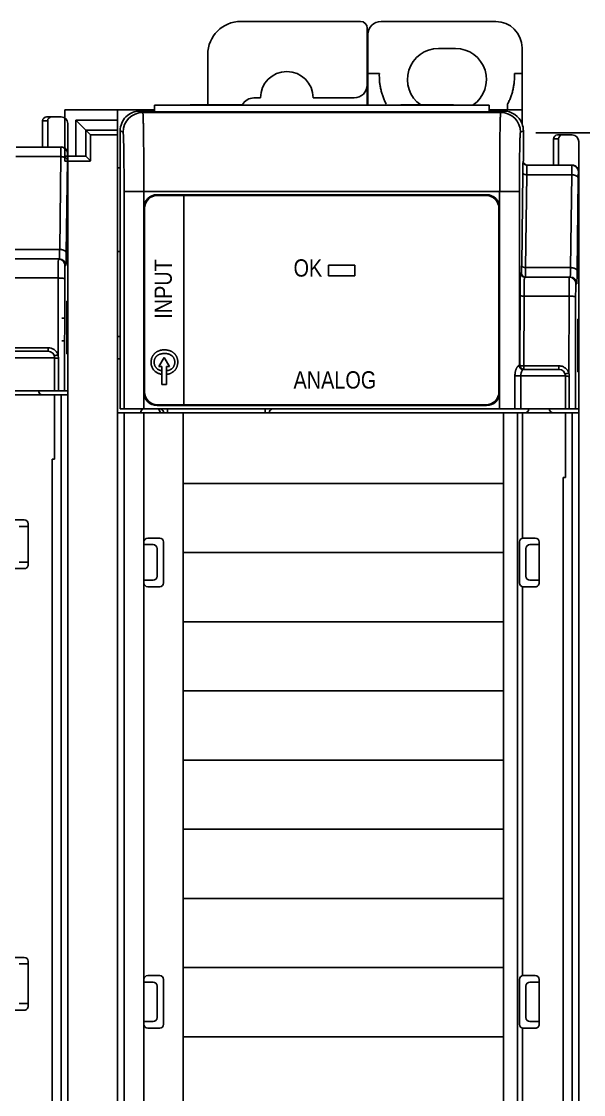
# Model space of a CAD drawing. Header units: inches. Extents: x -38 to 199, y -310 to 64.
# Drawn here: x 169.789 to 171.469, y 56.897 to 60.103 of the extents above; entities that cross this region are included whole.
import ezdxf

# ---------------------------------------------------------------- set-up
doc = ezdxf.new("R2010")
doc.units = ezdxf.units.IN
doc.header["$MEASUREMENT"] = 0
doc.layers.add('off-wire', color=6, linetype='Continuous')
doc.layers.add('PLC', color=7, linetype='Continuous')
doc.styles.get("Standard").update_dxf_attribs({"font": 'arial.ttf'})

# ---------------------------------------------------------------- blocks, each defined once
blk = doc.blocks.new('AI4')
at = {"layer": 'PLC', "linetype": 'Continuous'}
for p, q in [((216.0524, -47.7662), (216.0524, -47.8443)), ((216.0674, -47.7662), (216.0524, -47.7662)), ((216.1079, -47.7544), (216.0642, -47.7544)), ((216.0674, -47.8443), (216.0674, -47.7662)), ((216.1276, -52.2296), (216.1276, -47.774)), ((215.9734, -47.8447), (216.1072, -47.8447)), ((216.1079, -47.8443), (216.1072, -47.8447)), ((216.1276, -47.8522), (216.1236, -47.8522)), ((216.1276, -47.864), (216.1269, -47.8643)), ((216.1066, -47.8731), (215.9723, -47.8731)), ((216.1066, -47.8731), (216.1033, -48.1505)), ((216.123, -48.1616), (216.1263, -47.8842)), ((215.969, -48.1505), (216.1033, -48.1505)), ((215.9657, -48.179), (216.1021, -48.179)), ((216.0995, -48.179), (216.0993, -48.1817)), ((216.1217, -48.1987), (216.1192, -48.1987)), ((216.1217, -48.1987), (216.1221, -48.1962)), ((215.9644, -48.2358), (216.0987, -48.2358)), ((216.0987, -48.2358), (216.0983, -48.4652)), ((216.1178, -48.5727), (216.1184, -48.2383)), ((216.1248, -48.305), (216.1248, -48.4624)), ((216.1248, -48.305), (216.1262, -48.305)), ((216.1262, -48.4624), (216.1262, -48.305)), ((216.0882, -48.4742), (215.937, -48.4742)), ((216.0685, -48.4546), (215.9609, -48.4546)), ((215.9639, -48.4441), (216.0685, -48.4441)), ((216.0685, -48.4546), (216.0685, -48.4441)), ((216.0882, -48.5727), (216.0882, -48.4742)), ((216.1262, -48.4624), (216.1248, -48.4624)), ((216.0993, -48.5727), (216.0994, -48.4755)), ((214.7496, -48.5845), (216.1276, -48.5845)), ((214.7575, -48.5727), (216.1276, -48.5727)), ((216.0882, -48.5845), (216.0882, -48.7774)), ((216.1079, -52.1514), (216.1079, -48.5845)), ((216.0811, -48.7774), (216.0811, -51.99)), ((216.0811, -48.7774), (216.0882, -48.7774)), ((215.9622, -48.9585), (215.9976, -48.9585)), ((216.0095, -48.9782), (215.9819, -48.9782)), ((216.0095, -49.0924), (216.0095, -48.9703)), ((215.9976, -49.1042), (215.9622, -49.1042)), ((215.9819, -49.0845), (216.0095, -49.0845)), ((215.9622, -50.2656), (215.9976, -50.2656)), ((216.0095, -50.2853), (215.9819, -50.2853)), ((216.0095, -50.4113), (216.0095, -50.2774)), ((215.9976, -50.4231), (215.9622, -50.4231)), ((216.0095, -50.4034), (215.9819, -50.4034))]:
    blk.add_line(p, q, dxfattribs=at)
for centre, radius, start, end in [((216.0642, -47.7662), 0.0118, 90, 180), ((216.1079, -47.774), 0.0197, 0, 90), ((216.1072, -47.8644), 0.0197, 0.0071, 89.9856), ((216.0995, -48.1987), 0.0197, 0.0014, 89.9226), ((216.1021, -48.1987), 0.0197, 359.9955, 89.9954), ((216.0685, -48.4742), 0.0197, 0, 90), ((216.0689, -48.4757), 0.0312, 19.6677, 37.4136), ((216.0518, -48.5727), 0.0118, 180, 247.5), ((215.9976, -48.9703), 0.0118, 0, 90), ((215.9976, -49.0924), 0.0118, 270, 0.006), ((215.9976, -50.2774), 0.0118, 0, 90), ((215.9976, -50.4113), 0.0118, 270, 0.006)]:
    blk.add_arc(centre, radius, start, end, dxfattribs=at)
for centre, major_axis, ratio, start_param, end_param in [((216.0792, -47.7662), (0.0118, 0), 0.999848, 7.853982, 9.424778), ((216.1079, -47.864), (-0.0176, -0.0088), 0.99981, 3.32181, 4.248696), ((216.1079, -47.864), (0.0176, 0.0088), 0.99981, -0.463541, 0.180217)]:
    blk.add_ellipse(centre, major_axis=major_axis, ratio=ratio, start_param=start_param, end_param=end_param, dxfattribs=at)
for points, knots in [([(216.1072, -47.8447), (216.1072, -47.8447), (216.1072, -47.8447), (216.1072, -47.8447), (216.1072, -47.8448), (216.1071, -47.845), (216.1071, -47.8452), (216.1071, -47.8455), (216.1071, -47.8458), (216.1071, -47.8462), (216.107, -47.8469), (216.107, -47.8478), (216.1069, -47.8491), (216.1069, -47.8507), (216.1069, -47.8524), (216.1068, -47.8544), (216.1068, -47.8565), (216.1067, -47.8589), (216.1067, -47.8623), (216.1066, -47.8671), (216.1066, -47.871), (216.1066, -47.8731)], [0, 0, 0, 0, 0.000701, 0.001864, 0.00569, 0.011556, 0.019469, 0.029423, 0.041411, 0.055422, 0.071446, 0.109492, 0.155456, 0.209169, 0.270416, 0.338981, 0.414648, 0.497199, 0.586333, 0.782622, 1, 1, 1, 1]), ([(216.1263, -47.8842), (216.1263, -47.8827), (216.1263, -47.88), (216.1264, -47.8761), (216.1264, -47.8732), (216.1265, -47.8711), (216.1265, -47.8697), (216.1266, -47.8685), (216.1266, -47.8675), (216.1267, -47.8666), (216.1267, -47.8658), (216.1267, -47.8653), (216.1268, -47.8649), (216.1268, -47.8647), (216.1268, -47.8646), (216.1268, -47.8645), (216.1269, -47.8644), (216.1269, -47.8644), (216.1269, -47.8643)], [0, 0, 0, 0, 0.217235, 0.4134, 0.584986, 0.660615, 0.729149, 0.790373, 0.844073, 0.890034, 0.928091, 0.958156, 0.970167, 0.980153, 0.98811, 0.994038, 0.99796, 1, 1, 1, 1]), ([(216.1263, -47.8842), (216.1262, -47.8834), (216.1259, -47.8819), (216.1247, -47.8798), (216.1228, -47.8779), (216.1203, -47.8763), (216.1174, -47.8749), (216.114, -47.8739), (216.1104, -47.8733), (216.1078, -47.8731), (216.1066, -47.8731)], [0, 0, 0, 0, 0.088915, 0.18538, 0.293295, 0.414254, 0.547907, 0.692338, 0.844576, 1, 1, 1, 1]), ([(216.1033, -48.1505), (216.1032, -48.1526), (216.1032, -48.1566), (216.1031, -48.1622), (216.1029, -48.1664), (216.1028, -48.1694), (216.1028, -48.1714), (216.1027, -48.1731), (216.1026, -48.1746), (216.1025, -48.1759), (216.1024, -48.177), (216.1023, -48.1778), (216.1023, -48.1784), (216.1022, -48.1787), (216.1022, -48.1788), (216.1021, -48.1789), (216.1021, -48.179), (216.1021, -48.179)], [0, 0, 0, 0, 0.218845, 0.416237, 0.588588, 0.664406, 0.732996, 0.794142, 0.847625, 0.893229, 0.930792, 0.96023, 0.981482, 0.989034, 0.994554, 0.998103, 1, 1, 1, 1]), ([(216.1033, -48.1505), (216.1045, -48.1505), (216.1071, -48.1507), (216.1107, -48.1513), (216.1141, -48.1523), (216.117, -48.1537), (216.1195, -48.1554), (216.1214, -48.1573), (216.1226, -48.1594), (216.1229, -48.1609), (216.123, -48.1616)], [0, 0, 0, 0, 0.155389, 0.307521, 0.451858, 0.585485, 0.70651, 0.814522, 0.91106, 1, 1, 1, 1]), ([(216.0993, -48.1817), (216.0993, -48.1828), (216.0992, -48.1854), (216.0991, -48.1899), (216.099, -48.1955), (216.0989, -48.205), (216.0988, -48.2185), (216.0988, -48.2298), (216.0987, -48.2358)], [0, 0, 0, 0, 0.061297, 0.145256, 0.250208, 0.373862, 0.666877, 1, 1, 1, 1]), ([(216.1221, -48.1962), (216.1221, -48.1954), (216.1222, -48.1937), (216.1224, -48.1895), (216.1226, -48.1827), (216.1228, -48.1729), (216.1229, -48.1656), (216.123, -48.1616)], [0, 0, 0, 0, 0.063849, 0.146892, 0.367675, 0.655358, 1, 1, 1, 1]), ([(216.1184, -48.2383), (216.1184, -48.2356), (216.1185, -48.2304), (216.1185, -48.2241), (216.1186, -48.2193), (216.1186, -48.216), (216.1186, -48.2129), (216.1187, -48.2101), (216.1187, -48.2075), (216.1188, -48.2053), (216.1189, -48.2036), (216.1189, -48.2024), (216.1189, -48.2016), (216.119, -48.2009), (216.119, -48.2003), (216.119, -48.1998), (216.1191, -48.1994), (216.1191, -48.1991), (216.1191, -48.1989), (216.1192, -48.1987), (216.1192, -48.1987), (216.1192, -48.1987), (216.1192, -48.1987)], [0, 0, 0, 0, 0.200964, 0.391456, 0.480407, 0.564172, 0.642148, 0.71373, 0.778337, 0.835483, 0.88471, 0.906212, 0.925562, 0.942713, 0.957644, 0.970337, 0.980778, 0.98895, 0.994846, 0.998471, 0.999462, 1, 1, 1, 1]), ([(216.0987, -48.2358), (216.1, -48.2358), (216.1025, -48.2358), (216.1061, -48.236), (216.1094, -48.2362), (216.112, -48.2364), (216.1138, -48.2367), (216.1149, -48.2369), (216.1159, -48.2371), (216.1168, -48.2373), (216.1175, -48.2375), (216.1179, -48.2377), (216.1182, -48.2379), (216.1183, -48.238), (216.1184, -48.2382), (216.1184, -48.2383)], [0, 0, 0, 0, 0.188607, 0.370965, 0.539304, 0.687679, 0.752718, 0.810928, 0.861828, 0.90497, 0.940046, 0.967092, 0.977728, 0.986584, 1, 1, 1, 1]), ([(216.0685, -48.4441), (216.0693, -48.4441), (216.0724, -48.4442), (216.0755, -48.4448), (216.0777, -48.4455)], [0, 0, 0, 0, 0.249748, 1, 1, 1, 1]), ([(216.0777, -48.4455), (216.0808, -48.4465), (216.0868, -48.4495), (216.0917, -48.4542), (216.0937, -48.4568)], [0, 0, 0, 0, 0.500394, 1, 1, 1, 1]), ([(216.0881, -48.468), (216.088, -48.468), (216.0877, -48.468), (216.0875, -48.468), (216.0873, -48.4679), (216.0872, -48.4679), (216.0871, -48.4678), (216.0871, -48.4678)], [0, 0, 0, 0, 0.385053, 0.67504, 0.785307, 0.873936, 1, 1, 1, 1]), ([(216.0983, -48.4652), (216.0972, -48.4656), (216.0952, -48.4662), (216.0924, -48.4671), (216.0903, -48.4676), (216.0889, -48.4679), (216.0884, -48.4679), (216.0881, -48.468)], [0, 0, 0, 0, 0.313968, 0.601148, 0.835606, 0.927491, 1, 1, 1, 1]), ([(216.0994, -48.4755), (216.0986, -48.4755), (216.0972, -48.4755), (216.0951, -48.4754), (216.0932, -48.4753), (216.0917, -48.4752), (216.0907, -48.475), (216.0901, -48.4749), (216.0895, -48.4748), (216.0891, -48.4747), (216.0887, -48.4746), (216.0885, -48.4745), (216.0883, -48.4744), (216.0882, -48.4744), (216.0882, -48.4743), (216.0882, -48.4742)], [0, 0, 0, 0, 0.19336, 0.379257, 0.549755, 0.698289, 0.762886, 0.820315, 0.87006, 0.91179, 0.945362, 0.970767, 0.980507, 0.988421, 1, 1, 1, 1]), ([(216.0994, -48.4755), (216.0994, -48.4747), (216.0993, -48.4712), (216.0988, -48.4678), (216.0983, -48.4652)], [0, 0, 0, 0, 0.250127, 1, 1, 1, 1])]:
    blk.add_open_spline(points, degree=3, knots=knots, dxfattribs=at)
blk = doc.blocks.new('ai_red')
at = {"layer": 'PLC', "color": 1, "linetype": 'Continuous'}
for p, q in [((73.4879, -179.3444), (73.8462, -179.3444)), ((73.9072, -179.3444), (74.2498, -179.3444)), ((73.8659, -179.593), (73.8659, -179.364)), ((73.8679, -179.593), (73.8679, -179.3837)), ((74.0785, -179.4251), (74.1297, -179.4251)), ((74.3285, -179.6499), (74.3285, -179.4231)), ((73.3895, -179.4428), (73.3895, -179.593)), ((73.9022, -179.4999), (73.8679, -179.4999)), ((74.3285, -179.4999), (74.3059, -179.4999)), ((73.2301, -179.5944), (73.2301, -179.6142)), ((73.2301, -179.5944), (74.2301, -179.5944)), ((73.3364, -179.593), (73.4938, -179.593)), ((73.547, -179.5727), (73.5273, -179.5727)), ((73.8265, -179.5727), (73.7045, -179.5727)), ((73.9663, -179.593), (74.1238, -179.593)), ((74.2301, -179.6142), (74.2301, -179.5944)), ((74.2852, -179.5919), (74.2852, -179.6081)), ((72.9623, -179.7617), (72.9623, -179.6081)), ((72.9623, -179.6081), (73.2301, -179.6081)), ((73.1198, -179.6081), (73.1198, -184.2026)), ((73.1955, -179.6164), (73.1868, -179.6121)), ((73.2301, -179.6121), (73.1868, -179.6121)), ((73.1955, -179.6164), (74.2647, -179.6164)), ((73.2301, -179.6142), (74.2301, -179.6142)), ((74.3285, -179.6081), (74.2301, -179.6081)), ((74.2734, -179.6121), (74.2301, -179.6121)), ((74.2734, -179.6121), (74.2647, -179.6164)), ((72.9955, -179.6393), (72.9955, -179.7466)), ((72.9955, -179.6393), (73.0391, -179.6829)), ((73.1198, -179.6393), (72.9955, -179.6393)), ((73.0255, -179.7471), (73.0255, -179.6694)), ((73.1198, -179.6694), (73.0255, -179.6694)), ((73.0391, -179.6829), (73.0391, -179.7607)), ((73.1198, -179.6829), (73.0391, -179.6829)), ((73.1277, -180.5018), (73.1277, -179.6711)), ((73.1277, -179.6711), (73.1364, -179.6755)), ((73.1979, -179.706), (73.1978, -179.698)), ((74.3237, -179.6755), (74.3324, -179.6711)), ((74.3324, -179.6711), (74.3324, -179.7617)), ((74.4226, -179.6953), (74.4226, -179.7735)), ((74.4376, -179.6953), (74.4226, -179.6953)), ((74.4781, -179.6835), (74.4344, -179.6835)), ((74.4376, -179.7735), (74.4376, -179.6953)), ((74.2624, -179.6981), (74.2623, -179.706)), ((74.4978, -184.1587), (74.4978, -179.7032)), ((72.9955, -179.7466), (72.9623, -179.7466)), ((73.0391, -179.7617), (72.9623, -179.7617)), ((72.9955, -179.7466), (73.0255, -179.7471)), ((73.0255, -179.7471), (73.0391, -179.7607)), ((73.1982, -179.7518), (73.1982, -179.7507)), ((73.1984, -179.7809), (73.1982, -179.7518)), ((74.262, -179.7375), (74.2619, -179.7507)), ((74.3324, -179.7617), (74.3318, -179.762)), ((73.1277, -179.7814), (73.1198, -179.7814)), ((74.3436, -179.7738), (74.4774, -179.7738)), ((74.4781, -179.7735), (74.4774, -179.7738)), ((74.4978, -179.7814), (74.4938, -179.7814)), ((74.4978, -179.7932), (74.4971, -179.7935)), ((74.3307, -179.7956), (74.3274, -180.073)), ((74.3392, -180.0797), (74.3425, -179.8023)), ((74.4768, -179.8023), (74.3425, -179.8023)), ((74.4768, -179.8023), (74.4735, -180.0797)), ((74.4932, -180.0908), (74.4965, -179.8133)), ((73.1395, -180.5018), (73.1395, -179.8526)), ((74.3207, -179.8526), (73.1395, -179.8526)), ((73.1985, -179.8526), (73.1985, -180.5018)), ((74.2616, -180.5018), (74.2616, -179.8526)), ((74.3207, -179.8526), (74.3207, -180.3719)), ((74.2222, -179.8621), (73.2379, -179.8621)), ((73.2399, -179.864), (74.2202, -179.864)), ((73.2005, -180.4506), (73.2005, -179.9034)), ((74.2596, -179.9034), (74.2596, -180.4506)), ((73.1277, -180.0314), (73.1198, -180.0314)), ((73.7498, -180.0727), (73.7498, -180.1042)), ((73.8285, -180.0727), (73.7498, -180.0727)), ((73.8285, -180.1042), (73.8285, -180.0727)), ((74.3392, -180.0797), (74.4735, -180.0797)), ((73.7498, -180.1042), (73.8285, -180.1042)), ((74.3241, -180.0963), (74.3266, -180.0963)), ((74.3359, -180.1081), (74.4723, -180.1081)), ((74.3384, -180.1081), (74.3387, -180.1047)), ((74.3387, -180.1047), (74.339, -180.0949)), ((74.4697, -180.1081), (74.4695, -180.1108)), ((74.492, -180.1278), (74.4894, -180.1278)), ((74.492, -180.1278), (74.4923, -180.1253)), ((74.3228, -180.1635), (74.3223, -180.3719)), ((74.3346, -180.165), (74.3341, -180.3732)), ((74.3346, -180.165), (74.469, -180.165)), ((74.469, -180.165), (74.4685, -180.3944)), ((74.488, -180.5018), (74.4886, -180.1674)), ((74.495, -180.2341), (74.495, -180.3916)), ((74.495, -180.2341), (74.4964, -180.2341)), ((74.4964, -180.3916), (74.4964, -180.2341)), ((73.1198, -180.2853), (73.1277, -180.2853)), ((73.1277, -180.3522), (73.1198, -180.3522)), ((73.2592, -180.3479), (73.2435, -180.3751)), ((73.2748, -180.3751), (73.2592, -180.3479)), ((73.2525, -180.3751), (73.2435, -180.3751)), ((73.2525, -180.4292), (73.2525, -180.3751)), ((73.2525, -180.3877), (73.2525, -180.3877)), ((73.2525, -180.3986), (73.2525, -180.3986)), ((73.2748, -180.3751), (73.2658, -180.3751)), ((73.2658, -180.3751), (73.2658, -180.4292)), ((73.2658, -180.388), (73.2658, -180.388)), ((73.2658, -180.3989), (73.2658, -180.3989)), ((74.3195, -180.3719), (74.3223, -180.3719)), ((74.3311, -180.3837), (74.3292, -180.3866)), ((74.4387, -180.3837), (74.3311, -180.3837)), ((74.3341, -180.3837), (74.3341, -180.3732)), ((74.3341, -180.3732), (74.4387, -180.3732)), ((74.4387, -180.3837), (74.4387, -180.3732)), ((74.4964, -180.3916), (74.495, -180.3916)), ((73.2658, -180.4292), (73.2525, -180.4292)), ((74.3072, -180.4034), (74.3072, -180.5018)), ((74.4584, -180.4034), (74.3072, -180.4034)), ((74.3246, -180.5018), (74.3246, -180.4034)), ((74.4584, -180.5018), (74.4584, -180.4034)), ((74.4695, -180.5018), (74.4696, -180.4047)), ((73.2379, -180.492), (74.2222, -180.492)), ((74.2202, -180.49), (73.2399, -180.49)), ((73.1198, -180.5136), (74.4978, -180.5136)), ((73.1277, -180.5018), (74.4978, -180.5018)), ((73.1395, -184.2226), (73.1395, -180.5136)), ((73.1986, -180.5136), (73.1986, -184.2316)), ((73.2694, -180.5018), (73.2694, -180.5136)), ((73.5608, -180.5136), (73.5608, -180.5018)), ((74.2734, -183.9979), (74.2734, -180.5136)), ((74.3146, -180.5136), (74.3146, -183.9979)), ((74.3302, -180.8879), (74.3302, -180.5136)), ((74.4584, -180.5136), (74.4584, -180.7066)), ((74.4781, -184.0806), (74.4781, -180.5136)), ((74.4513, -180.7066), (74.4513, -183.9192)), ((74.4513, -180.7066), (74.4584, -180.7066)), ((73.1986, -180.9073), (73.2261, -180.9073)), ((73.2458, -180.8877), (73.2104, -180.8877)), ((73.2576, -181.0215), (73.2576, -180.8995)), ((74.3206, -180.8995), (74.3206, -181.0215)), ((74.3324, -180.8877), (74.3679, -180.8877)), ((74.3797, -180.9073), (74.3521, -180.9073)), ((74.3797, -181.0215), (74.3797, -180.8995)), ((73.2379, -181.0018), (73.2379, -180.9192)), ((74.3403, -181.0018), (74.3403, -180.9192)), ((73.1986, -181.0136), (73.2261, -181.0136)), ((73.2104, -181.0333), (73.2458, -181.0333)), ((74.3302, -182.195), (74.3302, -181.0331)), ((74.3679, -181.0333), (74.3324, -181.0333)), ((74.3521, -181.0136), (74.3797, -181.0136)), ((73.2458, -182.1947), (73.2104, -182.1947)), ((74.3324, -182.1947), (74.3679, -182.1947)), ((73.1986, -182.2144), (73.2261, -182.2144)), ((73.2379, -182.3207), (73.2379, -182.2262)), ((73.2576, -182.3404), (73.2576, -182.2066)), ((74.3206, -182.2066), (74.3206, -182.3404)), ((74.3403, -182.3207), (74.3403, -182.2262)), ((74.3797, -182.2144), (74.3521, -182.2144)), ((74.3797, -182.3404), (74.3797, -182.2066)), ((73.2261, -182.3325), (73.1986, -182.3325)), ((73.2104, -182.3522), (73.2458, -182.3522)), ((74.3302, -183.5138), (74.3302, -182.352)), ((74.3679, -182.3522), (74.3324, -182.3522)), ((74.3797, -182.3325), (74.3521, -182.3325))]:
    blk.add_line(p, q, dxfattribs=at)
at = {"layer": 'PLC', "color": 1}
for p, q in [((73.3183, -180.492), (73.3183, -179.8621)), ((73.3163, -180.7243), (74.2734, -180.7243)), ((73.3163, -180.931), (74.2734, -180.931)), ((73.3163, -181.1377), (74.2734, -181.1377)), ((73.3163, -181.3444), (74.2734, -181.3444)), ((73.3163, -181.551), (74.2734, -181.551)), ((73.3163, -181.7577), (74.2734, -181.7577)), ((73.3163, -181.9644), (74.2734, -181.9644)), ((73.3163, -182.1711), (74.2734, -182.1711)), ((73.3163, -182.3778), (74.2734, -182.3778))]:
    blk.add_line(p, q, dxfattribs=at)
blk.add_lwpolyline([(73.1395, -180.5136), (73.3163, -180.5136), (73.3163, -184.2381), (73.1395, -184.2381)], close=True, dxfattribs=at)
at = {"layer": 'PLC', "color": 1, "linetype": 'Continuous'}
for centre, radius, start, end in [((73.4879, -179.4428), 0.0984, 90, 180), ((73.8462, -179.364), 0.0197, 0, 90), ((73.9072, -179.3837), 0.0394, 90, 180), ((74.2498, -179.4231), 0.0787, 0, 90), ((74.0785, -179.5176), 0.0925, 90, 235.1773), ((74.1297, -179.5176), 0.0925, 304.8225, 90), ((73.6257, -179.5727), 0.0787, 0, 180), ((73.8265, -179.5333), 0.0394, 270, 0), ((73.5273, -179.6121), 0.0394, 90, 150.7507), ((73.1868, -179.6711), 0.059, 89.9941, 179.9963), ((73.1955, -179.6755), 0.0591, 90.0133, 179.9941), ((74.2647, -179.6755), 0.0591, 0.0052, 89.9864), ((74.4344, -179.6953), 0.0118, 90, 180), ((74.4781, -179.7032), 0.0197, 0, 90), ((61.8349, -179.8215), 11.3635, 0.35718, 0.58221), ((84.343, -179.8103), 10.0813, 179.40757, 179.58624), ((90.8019, -179.8514), 16.5402, 179.65114, 180.00432), ((74.3436, -179.762), 0.0118, 180.0076, 269.9859), ((55.8906, -179.8527), 17.3079, 0.00012, 0.23749), ((74.4774, -179.7935), 0.0197, 0.0071, 89.9856), ((73.2379, -179.9014), 0.0394, 90, 180.2046), ((73.2399, -179.9034), 0.0394, 90, 180), ((74.2202, -179.9034), 0.0394, 0, 90), ((74.2222, -179.9014), 0.0394, 359.7572, 90), ((72.751, -180.0657), 1.5883, 358.9453, 359.4943), ((74.3359, -180.0963), 0.0118, 179.9963, 269.9952), ((74.3384, -180.0963), 0.0118, 180.0785, 269.9991), ((74.4697, -180.1278), 0.0197, 0.0014, 89.9226), ((74.4723, -180.1278), 0.0197, 359.9955, 89.9954), ((74.3325, -180.372), 0.0117, 179.9923, 269.9793), ((74.3341, -180.3719), 0.0118, 179.9993, 269.9977), ((74.4387, -180.4034), 0.0197, 0, 90), ((74.4391, -180.4049), 0.0312, 19.6677, 37.4136), ((73.2379, -180.4526), 0.0394, 179.7697, 270), ((73.2399, -180.4506), 0.0394, 180, 270), ((74.2202, -180.4506), 0.0394, 270, 360), ((74.2222, -180.4526), 0.0394, 270, 0.2819), ((73.2183, -180.5203), 0.0303, 141.8481, 167.3196), ((73.2183, -180.5203), 0.0303, 12.6804, 38.1519), ((73.2458, -180.5136), 0.0118, 0, 67.5), ((73.5844, -180.5136), 0.0118, 90, 180), ((74.3373, -180.5018), 0.0118, 270, 0), ((74.422, -180.5018), 0.0118, 180, 247.5), ((73.2104, -180.8995), 0.0118, 90, 179.9898), ((73.2261, -180.9192), 0.0118, 0, 90), ((73.2458, -180.8995), 0.0118, 0, 90), ((74.3324, -180.8995), 0.0118, 90, 180), ((74.3521, -180.9192), 0.0118, 90, 180), ((74.3679, -180.8995), 0.0118, 0, 90), ((73.2261, -181.0018), 0.0118, 270, 360), ((74.3521, -181.0018), 0.0118, 180, 270), ((73.2104, -181.0215), 0.0118, 180.0095, 270), ((73.2458, -181.0215), 0.0118, 270, 360), ((74.3324, -181.0215), 0.0118, 180, 270), ((74.3679, -181.0215), 0.0118, 270, 0.006), ((73.2104, -182.2066), 0.0118, 90, 179.9886), ((73.2458, -182.2066), 0.0118, 0, 90), ((74.3324, -182.2066), 0.0118, 90, 180), ((74.3679, -182.2066), 0.0118, 0, 90), ((73.2261, -182.2262), 0.0118, 0, 90), ((74.3521, -182.2262), 0.0118, 90, 180), ((73.2261, -182.3207), 0.0118, 270, 360), ((74.3521, -182.3207), 0.0118, 180, 270), ((73.2104, -182.3404), 0.0118, 180.0095, 270), ((73.2458, -182.3404), 0.0118, 270, 360), ((74.3324, -182.3404), 0.0118, 180, 270), ((74.3679, -182.3404), 0.0118, 270, 0.006)]:
    blk.add_arc(centre, radius, start, end, dxfattribs=at)
for centre, major_axis, ratio, start_param, end_param in [((74.2734, -179.6711), (0.0528, 0.0264), 0.99981, -0.096361, 1.107103), ((74.2734, -179.6711), (-0.0528, -0.0264), 0.99981, 2.678052, 3.045231), ((74.4494, -179.6953), (0.0118, 0), 0.999848, 7.853982, 9.424778), ((74.3442, -179.7617), (0.0106, 0.0053), 0.99981, 2.678052, 4.248696), ((74.4781, -179.7932), (-0.0176, -0.0088), 0.99981, 3.32181, 4.248696), ((74.4781, -179.7932), (0.0176, 0.0088), 0.99981, -0.463541, 0.180217)]:
    blk.add_ellipse(centre, major_axis=major_axis, ratio=ratio, start_param=start_param, end_param=end_param, dxfattribs=at)
for points, knots in [([(73.923, -179.5919), (73.9211, -179.5883), (73.9176, -179.581), (73.9131, -179.5698), (73.9094, -179.5584), (73.9064, -179.5468), (73.9041, -179.5352), (73.9022, -179.5195), (73.9019, -179.5077), (73.9022, -179.4999)], [0, 0, 0, 0, 0.127708, 0.254328, 0.380026, 0.504912, 0.629177, 0.753048, 1, 1, 1, 1]), ([(74.3059, -179.4999), (74.3063, -179.5077), (74.306, -179.5195), (74.304, -179.5352), (74.3018, -179.5468), (74.2988, -179.5584), (74.295, -179.5698), (74.2905, -179.581), (74.287, -179.5883), (74.2851, -179.5919)], [0, 0, 0, 0, 0.246944, 0.370809, 0.495073, 0.619962, 0.745664, 0.872289, 1, 1, 1, 1]), ([(73.1978, -179.698), (73.1977, -179.692), (73.1976, -179.6832), (73.1974, -179.6719), (73.1973, -179.6641), (73.1972, -179.6568), (73.197, -179.6501), (73.1969, -179.644), (73.1967, -179.6384), (73.1966, -179.6335), (73.1964, -179.6291), (73.1963, -179.6259), (73.1962, -179.6237), (73.1961, -179.6222), (73.196, -179.6209), (73.1959, -179.6198), (73.1959, -179.6188), (73.1958, -179.618), (73.1957, -179.6174), (73.1956, -179.617), (73.1956, -179.6167), (73.1955, -179.6166), (73.1955, -179.6165), (73.1955, -179.6164), (73.1955, -179.6164)], [0, 0, 0, 0, 0.220848, 0.32252, 0.417952, 0.506883, 0.589081, 0.664312, 0.732348, 0.792993, 0.846102, 0.891528, 0.911317, 0.929132, 0.944961, 0.958798, 0.970639, 0.98048, 0.988319, 0.994158, 0.996333, 0.998017, 0.999226, 1, 1, 1, 1]), ([(74.2647, -179.6164), (74.2647, -179.6164), (74.2646, -179.6165), (74.2646, -179.6166), (74.2645, -179.6167), (74.2645, -179.617), (74.2644, -179.6174), (74.2643, -179.618), (74.2643, -179.6188), (74.2642, -179.6198), (74.2641, -179.6209), (74.264, -179.6222), (74.2639, -179.6237), (74.2638, -179.6259), (74.2637, -179.6291), (74.2635, -179.6335), (74.2634, -179.6384), (74.2633, -179.644), (74.2631, -179.6501), (74.263, -179.6568), (74.2628, -179.6641), (74.2627, -179.6719), (74.2625, -179.6833), (74.2624, -179.6921), (74.2624, -179.6981)], [0, 0, 0, 0, 0.000774, 0.001982, 0.003667, 0.005842, 0.011681, 0.01952, 0.029361, 0.041202, 0.05504, 0.070869, 0.088685, 0.108474, 0.153902, 0.207012, 0.267659, 0.335696, 0.410928, 0.493126, 0.582057, 0.677489, 0.779159, 1, 1, 1, 1]), ([(73.1395, -179.8526), (73.1395, -179.8412), (73.1394, -179.8241), (73.1393, -179.8016), (73.1392, -179.7854), (73.1391, -179.7698), (73.139, -179.755), (73.1388, -179.7411), (73.1386, -179.7283), (73.1384, -179.7167), (73.1382, -179.7078), (73.138, -179.7013), (73.1379, -179.697), (73.1377, -179.6931), (73.1376, -179.6895), (73.1375, -179.6864), (73.1373, -179.6836), (73.1372, -179.6812), (73.137, -179.6795), (73.1369, -179.6783), (73.1369, -179.6776), (73.1368, -179.677), (73.1367, -179.6765), (73.1366, -179.6761), (73.1366, -179.6758), (73.1365, -179.6756), (73.1364, -179.6755), (73.1364, -179.6755)], [0, 0, 0, 0, 0.193908, 0.288591, 0.380476, 0.468739, 0.552559, 0.631129, 0.703673, 0.769515, 0.828011, 0.854337, 0.878635, 0.900844, 0.920908, 0.938786, 0.954437, 0.967819, 0.978896, 0.983563, 0.987646, 0.991145, 0.994061, 0.996393, 0.998147, 0.999334, 1, 1, 1, 1]), ([(74.3237, -179.6755), (74.3237, -179.6755), (74.3236, -179.6756), (74.3236, -179.6758), (74.3235, -179.6761), (74.3234, -179.6765), (74.3233, -179.677), (74.3233, -179.6776), (74.3232, -179.6783), (74.3231, -179.6795), (74.323, -179.6812), (74.3228, -179.6836), (74.3227, -179.6864), (74.3225, -179.6895), (74.3224, -179.6931), (74.3223, -179.697), (74.3221, -179.7013), (74.322, -179.7078), (74.3218, -179.7167), (74.3215, -179.7283), (74.3213, -179.7411), (74.3212, -179.755), (74.321, -179.7698), (74.3209, -179.7854), (74.3208, -179.8016), (74.3207, -179.8241), (74.3207, -179.8412), (74.3207, -179.8526)], [0, 0, 0, 0, 0.000666, 0.001851, 0.003603, 0.005934, 0.008847, 0.012344, 0.016425, 0.02109, 0.032166, 0.04555, 0.061205, 0.079087, 0.099156, 0.121367, 0.145665, 0.17199, 0.230484, 0.296325, 0.368871, 0.447444, 0.531269, 0.619531, 0.711414, 0.806094, 1, 1, 1, 1]), ([(74.3307, -179.7956), (74.3307, -179.7932), (74.3308, -179.7885), (74.3309, -179.7829), (74.3309, -179.7788), (74.331, -179.776), (74.3311, -179.7735), (74.3311, -179.7712), (74.3312, -179.7691), (74.3313, -179.7673), (74.3314, -179.7658), (74.3314, -179.7646), (74.3315, -179.7639), (74.3315, -179.7634), (74.3316, -179.763), (74.3316, -179.7627), (74.3316, -179.7624), (74.3317, -179.7622), (74.3317, -179.7621), (74.3317, -179.762), (74.3318, -179.762)], [0, 0, 0, 0, 0.217545, 0.413663, 0.502583, 0.584974, 0.660569, 0.729105, 0.790328, 0.844039, 0.89005, 0.928176, 0.944228, 0.958258, 0.970258, 0.980227, 0.988161, 0.994067, 0.99797, 1, 1, 1, 1]), ([(74.3425, -179.8023), (74.3425, -179.8002), (74.3426, -179.7963), (74.3427, -179.7907), (74.3428, -179.7865), (74.3429, -179.7835), (74.3429, -179.7816), (74.343, -179.7798), (74.3431, -179.7783), (74.3432, -179.777), (74.3432, -179.7759), (74.3433, -179.7752), (74.3434, -179.7747), (74.3434, -179.7744), (74.3434, -179.7742), (74.3435, -179.774), (74.3435, -179.7739), (74.3436, -179.7738), (74.3436, -179.7738)], [0, 0, 0, 0, 0.217153, 0.413238, 0.584751, 0.66035, 0.72886, 0.790067, 0.843756, 0.889716, 0.927782, 0.957866, 0.969892, 0.979898, 0.987882, 0.993849, 0.997834, 1, 1, 1, 1]), ([(74.4774, -179.7738), (74.4774, -179.7738), (74.4774, -179.7738), (74.4774, -179.7739), (74.4774, -179.774), (74.4774, -179.7742), (74.4773, -179.7744), (74.4773, -179.7747), (74.4773, -179.775), (74.4773, -179.7754), (74.4772, -179.7761), (74.4772, -179.777), (74.4771, -179.7783), (74.4771, -179.7798), (74.4771, -179.7816), (74.477, -179.7835), (74.477, -179.7857), (74.4769, -179.788), (74.4769, -179.7915), (74.4768, -179.7963), (74.4768, -179.8002), (74.4768, -179.8023)], [0, 0, 0, 0, 0.000701, 0.001864, 0.00569, 0.011556, 0.019469, 0.029423, 0.041411, 0.055422, 0.071446, 0.109492, 0.155456, 0.209169, 0.270416, 0.338981, 0.414648, 0.497199, 0.586333, 0.782622, 1, 1, 1, 1]), ([(74.4965, -179.8133), (74.4965, -179.8119), (74.4965, -179.8092), (74.4966, -179.8053), (74.4966, -179.8024), (74.4967, -179.8003), (74.4967, -179.7989), (74.4968, -179.7977), (74.4968, -179.7966), (74.4969, -179.7957), (74.4969, -179.795), (74.497, -179.7944), (74.497, -179.7941), (74.497, -179.7939), (74.497, -179.7937), (74.4971, -179.7936), (74.4971, -179.7936), (74.4971, -179.7935), (74.4971, -179.7935)], [0, 0, 0, 0, 0.217235, 0.4134, 0.584986, 0.660615, 0.729149, 0.790373, 0.844073, 0.890034, 0.928091, 0.958156, 0.970167, 0.980153, 0.98811, 0.994038, 0.99796, 1, 1, 1, 1]), ([(74.3425, -179.8023), (74.3417, -179.8023), (74.3402, -179.8022), (74.338, -179.8018), (74.336, -179.8012), (74.3342, -179.8004), (74.3327, -179.7994), (74.3316, -179.7982), (74.3309, -179.797), (74.3307, -179.7961), (74.3307, -179.7956)], [0, 0, 0, 0, 0.155385, 0.307511, 0.451848, 0.585479, 0.706506, 0.81452, 0.911059, 1, 1, 1, 1]), ([(74.4965, -179.8133), (74.4964, -179.8126), (74.4961, -179.8111), (74.4949, -179.809), (74.493, -179.8071), (74.4906, -179.8054), (74.4876, -179.8041), (74.4842, -179.8031), (74.4806, -179.8024), (74.4781, -179.8023), (74.4768, -179.8023)], [0, 0, 0, 0, 0.088915, 0.18538, 0.293295, 0.414254, 0.547907, 0.692338, 0.844576, 1, 1, 1, 1]), ([(74.3274, -180.073), (74.3274, -180.0747), (74.3273, -180.078), (74.3272, -180.0826), (74.3272, -180.086), (74.3271, -180.0885), (74.327, -180.0901), (74.327, -180.0915), (74.3269, -180.0928), (74.3269, -180.0938), (74.3268, -180.0947), (74.3268, -180.0953), (74.3268, -180.0957), (74.3267, -180.0959), (74.3267, -180.0961), (74.3267, -180.0962), (74.3266, -180.0963), (74.3266, -180.0963), (74.3266, -180.0963)], [0, 0, 0, 0, 0.219039, 0.416593, 0.589077, 0.66495, 0.733586, 0.794768, 0.848275, 0.893892, 0.93145, 0.96086, 0.972486, 0.98205, 0.989546, 0.994981, 0.99839, 1, 1, 1, 1]), ([(74.3274, -180.073), (74.3274, -180.0735), (74.3276, -180.0744), (74.3283, -180.0757), (74.3294, -180.0768), (74.3309, -180.0778), (74.3327, -180.0786), (74.3347, -180.0792), (74.3369, -180.0796), (74.3384, -180.0797), (74.3392, -180.0797)], [0, 0, 0, 0, 0.088913, 0.185374, 0.293288, 0.414248, 0.547902, 0.692335, 0.844576, 1, 1, 1, 1]), ([(74.4735, -180.0797), (74.4735, -180.0818), (74.4734, -180.0857), (74.4733, -180.0913), (74.4731, -180.0955), (74.473, -180.0986), (74.473, -180.1005), (74.4729, -180.1023), (74.4728, -180.1038), (74.4727, -180.1051), (74.4726, -180.1061), (74.4726, -180.107), (74.4725, -180.1075), (74.4724, -180.1078), (74.4724, -180.108), (74.4723, -180.1081), (74.4723, -180.1081), (74.4723, -180.1081)], [0, 0, 0, 0, 0.218845, 0.416237, 0.588588, 0.664406, 0.732996, 0.794142, 0.847625, 0.893229, 0.930792, 0.96023, 0.981482, 0.989034, 0.994554, 0.998103, 1, 1, 1, 1]), ([(74.4735, -180.0797), (74.4748, -180.0797), (74.4773, -180.0799), (74.4809, -180.0805), (74.4843, -180.0815), (74.4873, -180.0829), (74.4897, -180.0845), (74.4916, -180.0864), (74.4928, -180.0885), (74.4932, -180.09), (74.4932, -180.0908)], [0, 0, 0, 0, 0.155389, 0.307521, 0.451858, 0.585485, 0.70651, 0.814522, 0.91106, 1, 1, 1, 1]), ([(74.3241, -180.0963), (74.3241, -180.0963), (74.324, -180.0963), (74.324, -180.0965), (74.3239, -180.0967), (74.3239, -180.0971), (74.3238, -180.0976), (74.3238, -180.0983), (74.3237, -180.0992), (74.3237, -180.1002), (74.3236, -180.1013), (74.3235, -180.1026), (74.3235, -180.1046), (74.3234, -180.1075), (74.3233, -180.1113), (74.3232, -180.1157), (74.3231, -180.1205), (74.323, -180.1257), (74.323, -180.1313), (74.3229, -180.1373), (74.3228, -180.1435), (74.3228, -180.1523), (74.3228, -180.159), (74.3228, -180.1635)], [0, 0, 0, 0, 0.000536, 0.001522, 0.005137, 0.011024, 0.01919, 0.02963, 0.042332, 0.05728, 0.074447, 0.09379, 0.115264, 0.16443, 0.221587, 0.286261, 0.357886, 0.435892, 0.519667, 0.608545, 0.701855, 0.798836, 1, 1, 1, 1]), ([(74.3346, -180.165), (74.3346, -180.1611), (74.3346, -180.1537), (74.3347, -180.1446), (74.3348, -180.1377), (74.3348, -180.133), (74.3349, -180.1286), (74.335, -180.1245), (74.3351, -180.1208), (74.3352, -180.1176), (74.3353, -180.1152), (74.3354, -180.1135), (74.3354, -180.1124), (74.3355, -180.1114), (74.3355, -180.1105), (74.3356, -180.1098), (74.3356, -180.1092), (74.3357, -180.1088), (74.3358, -180.1084), (74.3358, -180.1082), (74.3359, -180.1082), (74.3359, -180.1081), (74.3359, -180.1081)], [0, 0, 0, 0, 0.2011, 0.391327, 0.480187, 0.56395, 0.641945, 0.713558, 0.778222, 0.83537, 0.884528, 0.905999, 0.925341, 0.94251, 0.957463, 0.970171, 0.980621, 0.988803, 0.994712, 0.998369, 0.999394, 1, 1, 1, 1]), ([(74.4695, -180.1108), (74.4695, -180.1119), (74.4694, -180.1145), (74.4693, -180.1191), (74.4692, -180.1247), (74.4691, -180.1341), (74.469, -180.1476), (74.469, -180.1589), (74.469, -180.165)], [0, 0, 0, 0, 0.061297, 0.145256, 0.250208, 0.373862, 0.666877, 1, 1, 1, 1]), ([(74.4923, -180.1253), (74.4924, -180.1246), (74.4925, -180.1229), (74.4926, -180.1187), (74.4928, -180.1118), (74.493, -180.102), (74.4931, -180.0947), (74.4932, -180.0908)], [0, 0, 0, 0, 0.063849, 0.146892, 0.367675, 0.655358, 1, 1, 1, 1]), ([(74.4886, -180.1674), (74.4886, -180.1648), (74.4887, -180.1596), (74.4887, -180.1532), (74.4888, -180.1484), (74.4888, -180.1451), (74.4889, -180.1421), (74.4889, -180.1392), (74.489, -180.1367), (74.489, -180.1344), (74.4891, -180.1327), (74.4891, -180.1315), (74.4891, -180.1308), (74.4892, -180.1301), (74.4892, -180.1295), (74.4892, -180.129), (74.4893, -180.1286), (74.4893, -180.1283), (74.4893, -180.128), (74.4894, -180.1279), (74.4894, -180.1278), (74.4894, -180.1278), (74.4894, -180.1278)], [0, 0, 0, 0, 0.200964, 0.391456, 0.480407, 0.564172, 0.642148, 0.71373, 0.778337, 0.835483, 0.88471, 0.906212, 0.925562, 0.942713, 0.957644, 0.970337, 0.980778, 0.98895, 0.994846, 0.998471, 0.999462, 1, 1, 1, 1]), ([(74.3228, -180.1635), (74.3228, -180.1635), (74.3228, -180.1636), (74.323, -180.1638), (74.3233, -180.1639), (74.3237, -180.164), (74.3242, -180.1642), (74.3251, -180.1643), (74.3264, -180.1645), (74.3281, -180.1647), (74.3309, -180.1649), (74.3331, -180.1649), (74.3346, -180.165)], [0, 0, 0, 0, 0.013411, 0.032832, 0.059851, 0.094901, 0.138001, 0.188839, 0.311996, 0.4604, 0.628858, 1, 1, 1, 1]), ([(74.469, -180.165), (74.4702, -180.165), (74.4727, -180.165), (74.4763, -180.1651), (74.4797, -180.1654), (74.4822, -180.1656), (74.484, -180.1659), (74.4852, -180.166), (74.4862, -180.1662), (74.487, -180.1665), (74.4877, -180.1667), (74.4881, -180.1669), (74.4884, -180.1671), (74.4885, -180.1672), (74.4886, -180.1673), (74.4886, -180.1674)], [0, 0, 0, 0, 0.188607, 0.370965, 0.539304, 0.687679, 0.752718, 0.810928, 0.861828, 0.90497, 0.940046, 0.967092, 0.977728, 0.986584, 1, 1, 1, 1]), ([(73.2601, -180.3255), (73.2592, -180.3255), (73.2573, -180.3255), (73.2545, -180.3257), (73.2518, -180.3261), (73.2492, -180.3266), (73.2467, -180.3272), (73.2442, -180.328), (73.2418, -180.3289), (73.2395, -180.33), (73.2373, -180.3311), (73.2352, -180.3325), (73.2332, -180.3339), (73.2314, -180.3355), (73.2297, -180.3372), (73.2281, -180.339), (73.2266, -180.341), (73.2253, -180.343), (73.2241, -180.3452), (73.223, -180.3475), (73.2222, -180.3498), (73.2214, -180.3521), (73.2209, -180.3546), (73.2205, -180.3571), (73.2202, -180.3597), (73.2202, -180.3614), (73.2202, -180.3623)], [0, 0, 0, 0, 0.046666, 0.092161, 0.136649, 0.180448, 0.223293, 0.265781, 0.307491, 0.349241, 0.390297, 0.430963, 0.470884, 0.510312, 0.549967, 0.589534, 0.629402, 0.66999, 0.710719, 0.750975, 0.79155, 0.832033, 0.873092, 0.914413, 0.956901, 1, 1, 1, 1]), ([(73.2291, -180.3622), (73.2292, -180.3616), (73.2292, -180.3604), (73.2294, -180.3586), (73.2297, -180.3568), (73.2301, -180.3551), (73.2306, -180.3534), (73.2313, -180.3518), (73.2321, -180.3502), (73.233, -180.3487), (73.234, -180.3472), (73.2351, -180.3459), (73.2363, -180.3446), (73.2376, -180.3434), (73.239, -180.3423), (73.2405, -180.3413), (73.2421, -180.3404), (73.2438, -180.3395), (73.2456, -180.3388), (73.2474, -180.3382), (73.2493, -180.3377), (73.2513, -180.3372), (73.2534, -180.3369), (73.2556, -180.3366), (73.2578, -180.3365), (73.2593, -180.3365), (73.2601, -180.3364)], [0, 0, 0, 0, 0.040902, 0.080929, 0.120351, 0.15926, 0.197827, 0.236487, 0.275201, 0.314321, 0.35358, 0.392422, 0.431063, 0.469956, 0.509123, 0.548949, 0.589428, 0.631064, 0.673423, 0.71666, 0.760829, 0.805914, 0.852562, 0.900248, 0.949148, 1, 1, 1, 1]), ([(73.2998, -180.3623), (73.2998, -180.3615), (73.2998, -180.3599), (73.2996, -180.3574), (73.2992, -180.355), (73.2987, -180.3526), (73.298, -180.3503), (73.2972, -180.348), (73.2962, -180.3458), (73.2951, -180.3436), (73.2939, -180.3415), (73.2925, -180.3395), (73.2909, -180.3377), (73.2892, -180.3359), (73.2874, -180.3343), (73.2854, -180.3328), (73.2833, -180.3314), (73.2811, -180.3302), (73.2788, -180.3291), (73.2763, -180.3281), (73.2738, -180.3273), (73.2712, -180.3266), (73.2686, -180.3261), (73.2658, -180.3258), (73.263, -180.3255), (73.2611, -180.3255), (73.2601, -180.3255)], [0, 0, 0, 0, 0.040917, 0.081206, 0.121044, 0.160801, 0.20044, 0.240141, 0.27998, 0.320332, 0.360792, 0.400579, 0.440342, 0.480112, 0.519955, 0.560443, 0.601634, 0.64374, 0.686389, 0.729297, 0.772543, 0.816374, 0.860888, 0.906038, 0.95244, 1, 1, 1, 1]), ([(73.2601, -180.3364), (73.2613, -180.3365), (73.2636, -180.3365), (73.267, -180.3368), (73.2701, -180.3374), (73.2731, -180.3382), (73.2759, -180.3393), (73.2784, -180.3405), (73.2808, -180.342), (73.2829, -180.3437), (73.2847, -180.3456), (73.2864, -180.3476), (73.2878, -180.3498), (73.2889, -180.352), (73.2898, -180.3545), (73.2904, -180.357), (73.2908, -180.3596), (73.2909, -180.3615), (73.2909, -180.3624)], [0, 0, 0, 0, 0.078848, 0.153586, 0.224629, 0.292039, 0.356569, 0.418787, 0.479523, 0.53946, 0.598338, 0.655333, 0.711417, 0.767044, 0.823194, 0.880455, 0.938945, 1, 1, 1, 1]), ([(73.2202, -180.3623), (73.2202, -180.3636), (73.2203, -180.3662), (73.2208, -180.37), (73.2216, -180.3737), (73.2228, -180.3771), (73.2244, -180.3803), (73.2262, -180.3834), (73.2285, -180.3863), (73.231, -180.3889), (73.2338, -180.3913), (73.2369, -180.3935), (73.2403, -180.3952), (73.244, -180.3967), (73.2479, -180.3978), (73.2508, -180.3984), (73.2523, -180.3986), (73.2525, -180.3986)], [0, 0, 0, 0, 0.074452, 0.145707, 0.214919, 0.282549, 0.349095, 0.415871, 0.483174, 0.552027, 0.62171, 0.691581, 0.762412, 0.835307, 0.910702, 0.989454, 1, 1, 1, 1]), ([(73.2525, -180.3877), (73.2516, -180.3875), (73.2495, -180.3872), (73.2464, -180.3864), (73.2435, -180.3853), (73.2408, -180.384), (73.2385, -180.3824), (73.2365, -180.3806), (73.2348, -180.3786), (73.2333, -180.3766), (73.232, -180.3744), (73.2309, -180.3722), (73.2301, -180.3698), (73.2296, -180.3674), (73.2292, -180.3648), (73.2292, -180.3631), (73.2291, -180.3622)], [0, 0, 0, 0, 0.078095, 0.165821, 0.247714, 0.324391, 0.397646, 0.468164, 0.536713, 0.603673, 0.669203, 0.734039, 0.798716, 0.864563, 0.931359, 1, 1, 1, 1]), ([(73.2658, -180.3989), (73.2659, -180.3989), (73.2668, -180.3988), (73.2685, -180.3986), (73.2709, -180.3981), (73.2733, -180.3975), (73.2757, -180.3967), (73.278, -180.3958), (73.2803, -180.3948), (73.2825, -180.3936), (73.2846, -180.3923), (73.2866, -180.3909), (73.2884, -180.3893), (73.2901, -180.3876), (73.2918, -180.3858), (73.2933, -180.3839), (73.2946, -180.3818), (73.2959, -180.3796), (73.2969, -180.3774), (73.2978, -180.375), (73.2986, -180.3726), (73.2991, -180.3702), (73.2995, -180.3676), (73.2998, -180.365), (73.2998, -180.3632), (73.2998, -180.3623)], [0, 0, 0, 0, 0.004653, 0.049658, 0.094253, 0.139141, 0.183928, 0.228935, 0.274511, 0.319817, 0.364674, 0.408522, 0.452557, 0.496451, 0.540615, 0.58508, 0.630072, 0.675423, 0.720605, 0.765714, 0.811222, 0.857277, 0.903844, 0.951455, 1, 1, 1, 1]), ([(73.2909, -180.3624), (73.2909, -180.3633), (73.2908, -180.3651), (73.2904, -180.3677), (73.2898, -180.3702), (73.2889, -180.3726), (73.2878, -180.3748), (73.2864, -180.377), (73.2848, -180.379), (73.283, -180.3809), (73.2809, -180.3826), (73.2786, -180.3841), (73.2761, -180.3854), (73.2735, -180.3864), (73.2707, -180.3872), (73.2681, -180.3877), (73.2664, -180.3879), (73.2658, -180.388)], [0, 0, 0, 0, 0.068755, 0.134973, 0.199702, 0.263278, 0.326817, 0.390512, 0.455853, 0.523016, 0.591308, 0.659559, 0.728896, 0.800247, 0.874052, 0.951179, 1, 1, 1, 1]), ([(74.3195, -180.3719), (74.3193, -180.3719), (74.3188, -180.3721), (74.318, -180.3725), (74.3171, -180.3733), (74.316, -180.3743), (74.315, -180.3756), (74.3138, -180.3773), (74.3127, -180.3791), (74.3117, -180.3813), (74.3107, -180.3836), (74.3098, -180.3862), (74.309, -180.3889), (74.3082, -180.3926), (74.3075, -180.3975), (74.3073, -180.4014), (74.3072, -180.4034)], [0, 0, 0, 0, 0.019245, 0.045227, 0.078689, 0.119757, 0.168205, 0.223799, 0.286155, 0.354285, 0.427081, 0.503537, 0.58288, 0.664358, 0.831029, 1, 1, 1, 1]), ([(74.3195, -180.3719), (74.3195, -180.3734), (74.3201, -180.3765), (74.3227, -180.3805), (74.3265, -180.3831), (74.3296, -180.3837), (74.3311, -180.3837)], [0, 0, 0, 0, 0.252205, 0.50306, 0.75218, 1, 1, 1, 1]), ([(74.3223, -180.3719), (74.3223, -180.372), (74.3224, -180.3721), (74.3226, -180.3722), (74.3229, -180.3723), (74.3233, -180.3724), (74.3238, -180.3725), (74.3247, -180.3727), (74.3259, -180.3728), (74.3277, -180.373), (74.3297, -180.3731), (74.3319, -180.3732), (74.3334, -180.3732), (74.3341, -180.3732)], [0, 0, 0, 0, 0.01224, 0.030922, 0.057489, 0.09228, 0.135262, 0.186085, 0.309435, 0.458246, 0.627302, 0.810546, 1, 1, 1, 1]), ([(74.3292, -180.3866), (74.3287, -180.3876), (74.3274, -180.3899), (74.3262, -180.393), (74.3254, -180.396), (74.325, -180.3984), (74.3247, -180.4009), (74.3246, -180.4026), (74.3246, -180.4034)], [0, 0, 0, 0, 0.194219, 0.438336, 0.572826, 0.712629, 0.855745, 1, 1, 1, 1]), ([(74.4387, -180.3732), (74.4395, -180.3732), (74.4426, -180.3733), (74.4457, -180.374), (74.4479, -180.3747)], [0, 0, 0, 0, 0.249748, 1, 1, 1, 1]), ([(74.4479, -180.3747), (74.451, -180.3757), (74.457, -180.3787), (74.4619, -180.3833), (74.4639, -180.3859)], [0, 0, 0, 0, 0.500394, 1, 1, 1, 1]), ([(74.4583, -180.3971), (74.4582, -180.3971), (74.4579, -180.3971), (74.4577, -180.3971), (74.4575, -180.3971), (74.4574, -180.3971), (74.4573, -180.397), (74.4573, -180.397)], [0, 0, 0, 0, 0.385053, 0.67504, 0.785307, 0.873936, 1, 1, 1, 1]), ([(74.4685, -180.3944), (74.4674, -180.3947), (74.4654, -180.3954), (74.4626, -180.3962), (74.4605, -180.3967), (74.4591, -180.397), (74.4586, -180.3971), (74.4583, -180.3971)], [0, 0, 0, 0, 0.313968, 0.601148, 0.835606, 0.927491, 1, 1, 1, 1]), ([(74.4696, -180.4047), (74.4696, -180.4038), (74.4695, -180.4004), (74.469, -180.3969), (74.4685, -180.3944)], [0, 0, 0, 0, 0.250127, 1, 1, 1, 1]), ([(74.4696, -180.4047), (74.4688, -180.4047), (74.4674, -180.4047), (74.4653, -180.4046), (74.4634, -180.4045), (74.462, -180.4043), (74.4609, -180.4042), (74.4603, -180.4041), (74.4597, -180.404), (74.4593, -180.4039), (74.4589, -180.4038), (74.4587, -180.4037), (74.4585, -180.4036), (74.4585, -180.4035), (74.4584, -180.4034), (74.4584, -180.4034)], [0, 0, 0, 0, 0.19336, 0.379257, 0.549755, 0.698289, 0.762886, 0.820315, 0.87006, 0.91179, 0.945362, 0.970767, 0.980507, 0.988421, 1, 1, 1, 1])]:
    blk.add_open_spline(points, degree=3, knots=knots, dxfattribs=at)
at = {"layer": 'PLC', "color": 1, "insert": (73.2304, -180.2326), "char_height": 0.051777, "attachment_point": 1, "rotation": 90}
blk.add_mtext_dynamic_manual_height_columns('{\\fSwis721 BlkCn BT|b0|i0|c0|p34;INPUT}', width=0.34014, gutter_width=1, heights=[0], dxfattribs=at)
at = {"layer": 'PLC', "color": 1, "char_height": 0.051777, "attachment_point": 1}
for s, insert in [('{\\fSwis721 BlkCn BT|b0|i0|c0|p34;OK}', (73.6458, -180.0549)), ('{\\fSwis721 BlkCn BT|b0|i0|c0|p34;ANALOG}', (73.6458, -180.3894))]:
    blk.add_mtext_dynamic_manual_height_columns(s, width=0.128231, gutter_width=1, heights=[0], dxfattribs=dict(at, insert=insert))
blk = doc.blocks.new('8')
at = {"layer": 'PLC', "color": 1, "linetype": 'Continuous'}
blk.add_line((4.4253, -170.8284), (4.693, -170.8284), dxfattribs=at)

msp = doc.modelspace()

# ---------------------------------------------------------------- linework, layer by layer
at = {"layer": 'PLC', "linetype": 'Continuous'}
for p, q in [((169.90982, 59.21628), (169.9177, 59.21628)), ((169.9177, 59.14935), (169.90982, 59.14935))]:
    msp.add_line(p, q, dxfattribs=at)

# ---------------------------------------------------------------- block references
msp.add_blockref('AI4', (-46.19977, 107.57242))
at = {"layer": 'off-wire', "color": 0}
for name, p in [('8', (166.9005, 230.59841)), ('ai_red', (96.9565, 239.44742))]:
    msp.add_blockref(name, p, dxfattribs=at)

doc.saveas('drawing.dxf')
